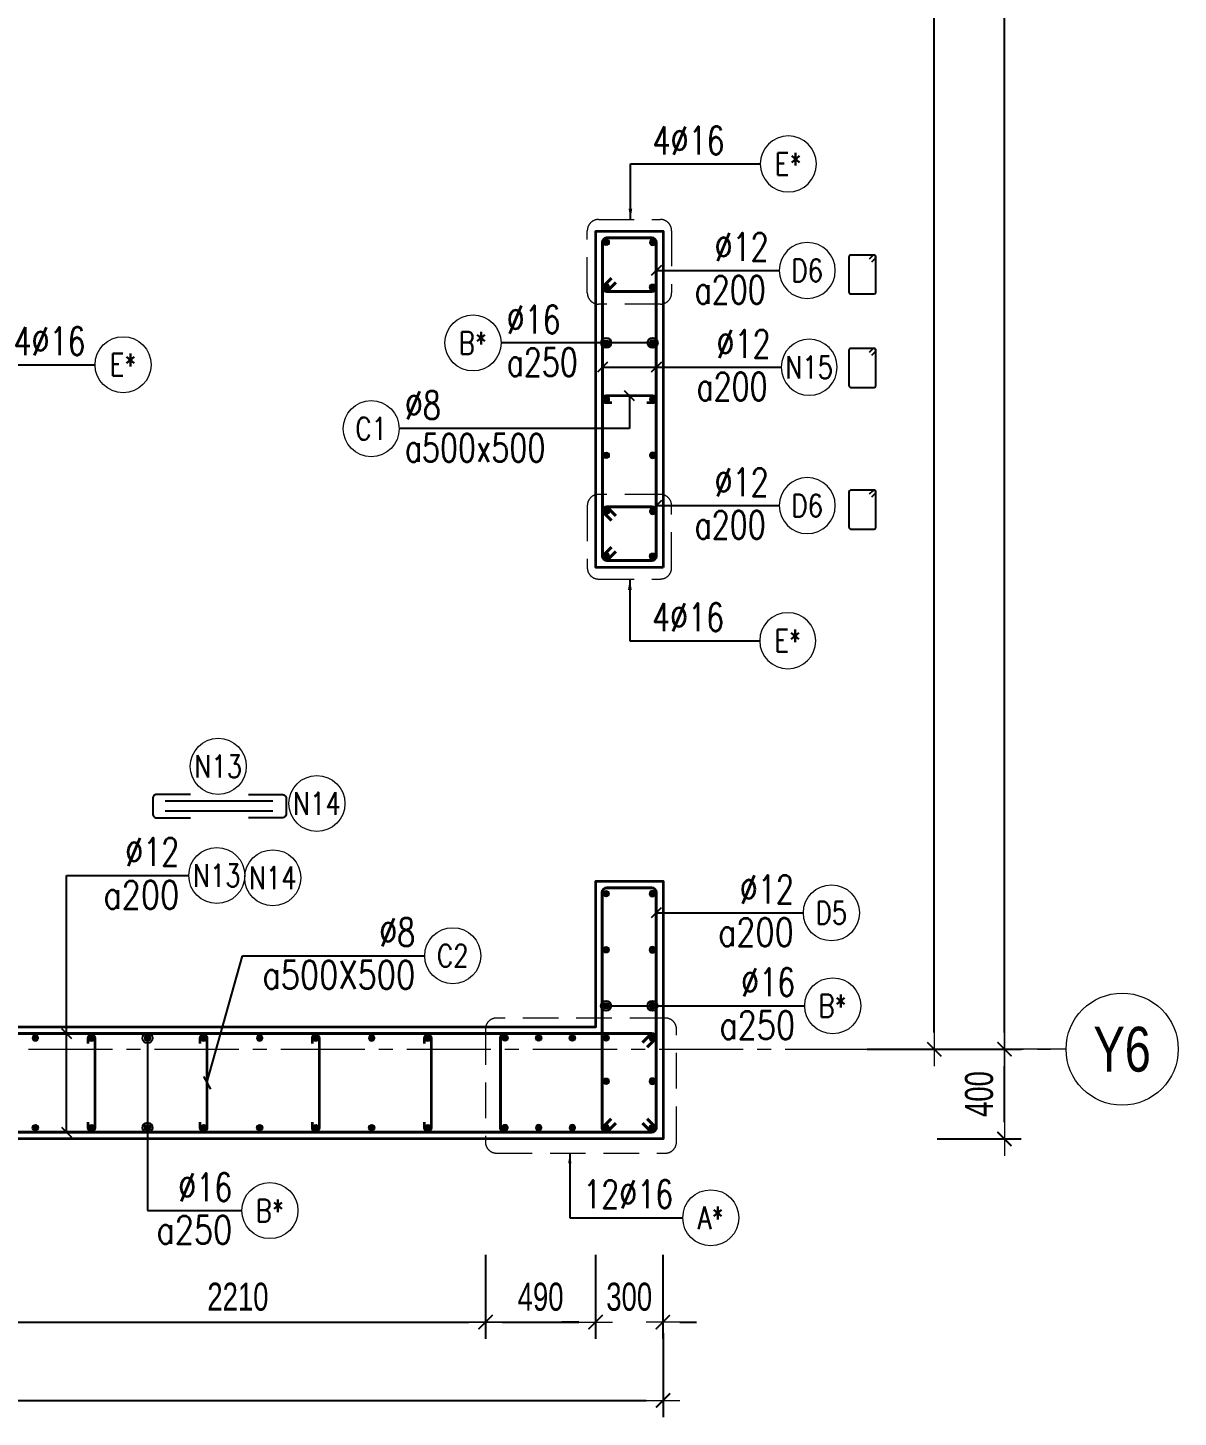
# Model space of a CAD drawing. Header units: millimetres. Extents: x 931337 to 1117500, y 19732 to 157199.
# Drawn here: x 1094130 to 1099260, y 135933 to 142132 of the extents above; entities that cross this region are included whole.
import ezdxf
from ezdxf.enums import TextEntityAlignment as Align

# ---------------------------------------------------------------- set-up
doc = ezdxf.new("R2010")
doc.units = ezdxf.units.MM
doc.header["$MEASUREMENT"] = 0
for name, pattern in [('HIDDEN', [9.525, 6.35, -3.175]), ('HIDDEN2', [4.7625, 3.175, -1.5875]), ('OF_Grid_1$0$CENTER2', [1.125, 0.75, -0.125, 0.125, -0.125])]:
    doc.linetypes.add(name, pattern=pattern)
doc.layers.get('0').update_dxf_attribs({"lineweight": 20})
doc.layers.get('Defpoints').update_dxf_attribs({"color": 151, "lineweight": 9})
doc.layers.add('Hidden', color=9, linetype='HIDDEN')
doc.layers.add('Ligature', color=1, linetype='Continuous')
for name, color, linetype, lineweight in [('KC-LEADER', 153, 'Continuous', 18), ('KC-THEP', 6, 'Continuous', 40), ('NDC_S_DIM', 1, 'Continuous', 15), ('NDC_S_HIDDEN', 8, 'HIDDEN2', 13), ('NDC_S_LEADER', 1, 'Continuous', 15), ('NDC_S_REBAR', 4, 'Continuous', 35), ('NDC_S_STIRRUP', 4, 'Continuous', 40), ('NDC_S_VN TEXT', 7, 'Continuous', 20), ('NDC_S_WALL', 6, 'Continuous', 35), ('OF_Grid_1$0$NDC_S_AXIS', 5, 'OF_Grid_1$0$CENTER2', 13), ('OF_Grid_1$0$NDC_S_SYMBOL', 1, 'Continuous', 15), ('OF_Grid_1$0$NDC_S_TEXT SYMBOL', 7, 'Continuous', 20)]:
    doc.layers.add(name, color=color, linetype=linetype, lineweight=lineweight)
doc.styles.add('NDC_ARIAL', font='arial.ttf', dxfattribs={"width": 0.85})
doc.styles.add('NDC_DIM', font='', dxfattribs={"width": 0.75})
doc.styles.add('NDC_EN TXT', font='romans.shx', dxfattribs={"width": 0.8})
doc.styles.add('OF_Grid_1$0$NDC_ANNO', font='', dxfattribs={"width": 0.8})
doc.styles.get('NDC_DIM').set_extended_font_data('Dotum')
doc.styles.get('OF_Grid_1$0$NDC_ANNO').set_extended_font_data('Dotum')
doc.dimstyles.new('NDC_1-50', dxfattribs={"dimscale": 50, "dimtxt": 2.5, "dimasz": 1, "dimexe": 1.5, "dimexo": 0, "dimgap": 0.8, "dimtad": 1, "dimdec": 0, "dimdsep": 46, "dimtxsty": 'NDC_ARIAL', "dimblk": 'DIMMARK', "dimcen": 49999.938995, "dimdle": 1.5, "dimclrd": 1, "dimclre": 1, "dimclrt": 3, "dimadec": 0, "dimazin": 0, "dimtfac": 1, "dimtdec": 0, "dimtix": 1, "dimtmove": 2, "dimatfit": 3, "dimfxl": 1, "dimarcsym": 0})
doc.dimstyles.new('NDC_dim_25', dxfattribs={"dimscale": 25, "dimtxt": 2.5, "dimasz": 1.5, "dimexe": 1.5, "dimexo": 2.5, "dimgap": 1, "dimtad": 1, "dimdec": 0, "dimzin": 0, "dimdsep": 46, "dimtxsty": 'NDC_DIM', "dimblk": 'DIMMARK', "dimcen": 0.09, "dimdle": 1.2, "dimclrd": 1, "dimclre": 1, "dimclrt": 3, "dimadec": 0, "dimazin": 0, "dimtfac": 1, "dimtdec": 0, "dimtix": 1, "dimtofl": 0, "dimtmove": 0, "dimatfit": 3, "dimfxl": 6, "dimfxlon": 1, "dimtolj": 1, "dimtzin": 0, "dimarcsym": 0})
doc.dimstyles.new('NDC_dim_30', dxfattribs={"dimscale": 30, "dimtxt": 2.5, "dimasz": 1.5, "dimexe": 1.5, "dimexo": 2.5, "dimgap": 1, "dimtad": 1, "dimdec": 0, "dimzin": 0, "dimdsep": 46, "dimtxsty": 'NDC_DIM', "dimblk": 'DIMMARK', "dimcen": 0.09, "dimdle": 1.2, "dimclrd": 1, "dimclre": 1, "dimclrt": 3, "dimadec": 0, "dimazin": 0, "dimtfac": 1, "dimtdec": 0, "dimtix": 1, "dimtofl": 0, "dimtmove": 0, "dimatfit": 3, "dimfxl": 6, "dimfxlon": 1, "dimtolj": 1, "dimtzin": 0, "dimarcsym": 0})
doc.dimstyles.new('NDC_dim_50', dxfattribs={"dimscale": 50, "dimtxt": 2.5, "dimasz": 1.5, "dimexe": 1.5, "dimexo": 2.5, "dimgap": 1, "dimtad": 1, "dimdec": 0, "dimzin": 0, "dimdsep": 46, "dimtxsty": 'NDC_DIM', "dimblk": 'DIMMARK', "dimcen": 0.09, "dimdle": 1.2, "dimclrd": 1, "dimclre": 1, "dimclrt": 3, "dimadec": 0, "dimazin": 0, "dimtfac": 1, "dimtdec": 0, "dimtix": 1, "dimtofl": 0, "dimtmove": 0, "dimatfit": 3, "dimfxl": 6, "dimfxlon": 1, "dimtolj": 1, "dimtzin": 0, "dimarcsym": 0})

# ---------------------------------------------------------------- blocks, each defined once
blk = doc.blocks.new('DIMMARK')
at = {"layer": 'NDC_S_DIM', "color": 1}
blk.add_line((-1.5, 0), (1, 0), dxfattribs=at)
at = {"layer": 'NDC_S_DIM', "color": 2, "const_width": 0.1}
blk.add_lwpolyline([(-0.424, -0.424), (0.424, 0.424)], dxfattribs=at)
blk = doc.blocks.new('*U9')
blk.add_circle((2.5, 0), 2.5)
at = {"layer": 'NDC_S_VN TEXT', "color": 3, "style": 'NDC_EN TXT', "width": 0.75}
blk.add_attdef('DK2', text='', height=2.5, dxfattribs=at).set_placement((-0.85, 0.85), align=Align.RIGHT)
at = {"layer": 'NDC_S_VN TEXT', "color": 7, "style": 'NDC_EN TXT', "width": 0.8}
blk.add_attdef('SH3', text='', height=2, dxfattribs=at).set_placement((2.5, 0), align=Align.MIDDLE)
blk = doc.blocks.new('THEP')
at = {"layer": 'KC-LEADER', "color": 6}
blk.add_circle((0, 0), 14, dxfattribs=at)
at = {"layer": 'KC-THEP'}
for p, q in [((-14, 0), (14, 0)), ((9.9, 9.9), (-9.9, -9.9)), ((-9.9, 9.9), (9.9, -9.9)), ((0, 14), (0, -14))]:
    blk.add_line(p, q, dxfattribs=at)
blk = doc.blocks.new('*U10')
blk.add_circle((2.5, 0), 2.5)
at = {"layer": 'NDC_S_VN TEXT', "color": 3, "style": 'NDC_EN TXT'}
for tag, width, p in [('DK2', 0.75, (-0.85, 0.85)), ('KC2', 0.8, (-0.85, -2.97))]:
    blk.add_attdef(tag, text='', height=2.5, dxfattribs=dict(at, width=width)).set_placement(p, align=Align.RIGHT)
at = {"layer": 'NDC_S_VN TEXT', "color": 7, "style": 'NDC_EN TXT', "width": 0.8}
blk.add_attdef('SH3', text='', height=2, dxfattribs=at).set_placement((2.5, 0), align=Align.MIDDLE)
blk = doc.blocks.new('*U989')
at = {"layer": 'KC-THEP', "xscale": -1, "rotation": 170.331435563619}
blk.add_blockref('THEP', (0, 200), dxfattribs=at)
at = {"layer": 'KC-THEP', "rotation": 9.668564436380946}
blk.add_blockref('THEP', (0, -200), dxfattribs=at)
blk = doc.blocks.new('*U988')
at = {"layer": 'NDC_S_HIDDEN', "color": 0, "linetype": 'ByBlock', "lineweight": -2, "transparency": 16777216}
for p in [(0, 0), (250, 0), (500, 0), (750, 0), (1000, 0), (1250, 0), (1500, 0), (1750, 0)]:
    blk.add_blockref('*U989', p, dxfattribs=at)
blk = doc.blocks.new('*U993')
at = {"layer": 'NDC_S_REBAR'}
blk.add_lwpolyline([(-15, 175), (-15, 200, -1), (15, 200), (15, -200, -1), (-15, -200), (-15, -175)], format="xyb", dxfattribs=at)
blk = doc.blocks.new('*U992')
at = {"layer": 'NDC_S_HIDDEN', "color": 0, "linetype": 'ByBlock', "lineweight": -2, "transparency": 16777216}
for p in [(0, 0), (500, 0), (1000, 0), (1500, 0)]:
    blk.add_blockref('*U993', p, dxfattribs=at)
blk = doc.blocks.new('A$C7BC65A55')
at = {"layer": 'Ligature'}
for p, q in [((-15.2, 372, 0), (-15.2, 38.5, 0)), ((15.2, 372, 0), (15.2, 38.5, 0))]:
    blk.add_line(p, q, dxfattribs=at)
for points in [[(-36.2, 296.5), (-36.2, 400.9, -0.414214), (-24, 413.1), (24, 413.1, -0.414214), (36.2, 400.9), (36.2, 296.5)], [(-36.2, 116.5), (-36.2, 12.2, 0.414214), (-24, 0), (24, 0, 0.414214), (36.2, 12.2), (36.2, 116.5)]]:
    blk.add_lwpolyline(points, format="xyb", dxfattribs=at)
blk = doc.blocks.new('*D1033')
at = {"layer": 'Defpoints', "color": 0, "ltscale": 200, "transparency": 16777216}
for p in [(1093961.9, 137674.5), (1096171.5, 137248), (1096171.5, 136357.1)]:
    blk.add_point(p, dxfattribs=at)
at = {"layer": 'NDC_S_DIM', "color": 1, "lineweight": -2, "ltscale": 200, "transparency": 16777216}
for p, q in [((1093961.9, 136657.1), (1093961.9, 136282.1)), ((1096171.5, 136657.1), (1096171.5, 136282.1)), ((1094036.9, 136357.1), (1096096.5, 136357.1))]:
    blk.add_line(p, q, dxfattribs=at)
at = {"layer": 'NDC_S_DIM', "color": 1, "lineweight": -2, "ltscale": 200, "transparency": 16777216, "xscale": 75, "yscale": 75, "zscale": 75, "rotation": 180}
blk.add_blockref('DIMMARK', (1093961.9, 136357.1), dxfattribs=at)
at = {"layer": 'NDC_S_DIM', "color": 1, "lineweight": -2, "ltscale": 200, "transparency": 16777216, "xscale": 75, "yscale": 75, "zscale": 75}
blk.add_blockref('DIMMARK', (1096171.5, 136357.1), dxfattribs=at)
at = {"layer": 'NDC_S_DIM', "color": 3, "ltscale": 200, "transparency": 16777216, "insert": (1095066.7, 136469.7), "char_height": 125, "attachment_point": 5, "style": 'NDC_DIM'}
blk.add_mtext('\\A1;2210', dxfattribs=at)
blk = doc.blocks.new('*D1034')
at = {"layer": 'Defpoints', "color": 0, "ltscale": 200, "transparency": 16777216}
for p in [(1096661.9, 137674.5), (1096171.5, 137248), (1096661.9, 136357.1)]:
    blk.add_point(p, dxfattribs=at)
at = {"layer": 'NDC_S_DIM', "color": 1, "lineweight": -2, "ltscale": 200, "transparency": 16777216}
for p, q in [((1096171.5, 136657.1), (1096171.5, 136282.1)), ((1096661.9, 136657.1), (1096661.9, 136282.1)), ((1096246.5, 136357.1), (1096586.9, 136357.1))]:
    blk.add_line(p, q, dxfattribs=at)
at = {"layer": 'NDC_S_DIM', "color": 1, "lineweight": -2, "ltscale": 200, "transparency": 16777216, "xscale": 75, "yscale": 75, "zscale": 75, "rotation": 180}
blk.add_blockref('DIMMARK', (1096171.5, 136357.1), dxfattribs=at)
at = {"layer": 'NDC_S_DIM', "color": 1, "lineweight": -2, "ltscale": 200, "transparency": 16777216, "xscale": 75, "yscale": 75, "zscale": 75}
blk.add_blockref('DIMMARK', (1096661.9, 136357.1), dxfattribs=at)
at = {"layer": 'NDC_S_DIM', "color": 3, "ltscale": 200, "transparency": 16777216, "insert": (1096416.7, 136469.7), "char_height": 125, "attachment_point": 5, "style": 'NDC_DIM'}
blk.add_mtext('\\A1;490', dxfattribs=at)
blk = doc.blocks.new('*D1035')
at = {"layer": 'Defpoints', "color": 0, "ltscale": 200, "transparency": 16777216}
for p in [(1096661.9, 137674.5), (1096961.9, 137174.5), (1096961.9, 136357.1)]:
    blk.add_point(p, dxfattribs=at)
at = {"layer": 'NDC_S_DIM', "color": 1, "lineweight": -2, "ltscale": 200, "transparency": 16777216}
for p, q in [((1096661.9, 136657.1), (1096661.9, 136282.1)), ((1096961.9, 136657.1), (1096961.9, 136282.1)), ((1096586.9, 136357.1), (1096511.9, 136357.1)), ((1097036.9, 136357.1), (1097111.9, 136357.1))]:
    blk.add_line(p, q, dxfattribs=at)
at = {"layer": 'NDC_S_DIM', "color": 1, "lineweight": -2, "ltscale": 200, "transparency": 16777216, "xscale": 75, "yscale": 75, "zscale": 75}
blk.add_blockref('DIMMARK', (1096661.9, 136357.1), dxfattribs=at)
at = {"layer": 'NDC_S_DIM', "color": 1, "lineweight": -2, "ltscale": 200, "transparency": 16777216, "xscale": 75, "yscale": 75, "zscale": 75, "rotation": 180}
blk.add_blockref('DIMMARK', (1096961.9, 136357.1), dxfattribs=at)
at = {"layer": 'NDC_S_DIM', "color": 3, "ltscale": 200, "transparency": 16777216, "insert": (1096811.9, 136469.7), "char_height": 125, "attachment_point": 5, "style": 'NDC_DIM'}
blk.add_mtext('\\A1;300', dxfattribs=at)
blk = doc.blocks.new('*D1007')
at = {"layer": 'Defpoints', "color": 0, "ltscale": 200, "transparency": 16777216}
for p in [(1096962.9, 137490.3), (1090162.7, 137174.5), (1096962.9, 136007.9)]:
    blk.add_point(p, dxfattribs=at)
at = {"layer": 'NDC_S_DIM', "color": 1, "lineweight": -2, "ltscale": 200, "transparency": 16777216}
for p, q in [((1090162.7, 136307.9), (1090162.7, 135932.9)), ((1096962.9, 136307.9), (1096962.9, 135932.9)), ((1090237.7, 136007.9), (1096887.9, 136007.9))]:
    blk.add_line(p, q, dxfattribs=at)
at = {"layer": 'NDC_S_DIM', "color": 1, "lineweight": -2, "ltscale": 200, "transparency": 16777216, "xscale": 75, "yscale": 75, "zscale": 75, "rotation": 180}
blk.add_blockref('DIMMARK', (1090162.7, 136007.9), dxfattribs=at)
at = {"layer": 'NDC_S_DIM', "color": 1, "lineweight": -2, "ltscale": 200, "transparency": 16777216, "xscale": 75, "yscale": 75, "zscale": 75}
blk.add_blockref('DIMMARK', (1096962.9, 136007.9), dxfattribs=at)
at = {"layer": 'NDC_S_DIM', "color": 3, "ltscale": 200, "transparency": 16777216, "insert": (1093562.8, 136120.5), "char_height": 125, "attachment_point": 5, "style": 'NDC_DIM'}
blk.add_mtext('\\A1;6800', dxfattribs=at)
blk = doc.blocks.new('*D1020')
at = {"layer": 'Defpoints', "color": 0, "transparency": 16777216}
for p in [(1096332.5, 149174.5), (1098172.6, 149174.5), (1096223.2, 137574.5)]:
    blk.add_point(p, dxfattribs=at)
at = {"layer": 'NDC_S_DIM', "color": 1, "lineweight": -2, "transparency": 16777216}
for p, q in [((1097872.6, 149174.5), (1098247.6, 149174.5)), ((1098172.6, 137649.5), (1098172.6, 149099.5)), ((1097872.6, 137574.5), (1098247.6, 137574.5))]:
    blk.add_line(p, q, dxfattribs=at)
at = {"layer": 'NDC_S_DIM', "color": 1, "lineweight": -2, "transparency": 16777216, "xscale": 75, "yscale": 75, "zscale": 75}
for p, rotation in [((1098172.6, 149174.5), 90), ((1098172.6, 137574.5), 270)]:
    blk.add_blockref('DIMMARK', p, dxfattribs=dict(at, rotation=rotation))
at = {"layer": 'NDC_S_DIM', "color": 3, "transparency": 16777216, "insert": (1098060, 143374.5), "char_height": 125, "attachment_point": 5, "rotation": 90, "style": 'NDC_DIM'}
blk.add_mtext('\\A1;11600', dxfattribs=at)
blk = doc.blocks.new('*D1021')
at = {"layer": 'Defpoints', "color": 0, "ltscale": 200, "transparency": 16777216}
for p in [(1096847.9, 137574.8), (1098485.2, 137574.8), (1096879.6, 137174.5)]:
    blk.add_point(p, dxfattribs=at)
at = {"layer": 'NDC_S_DIM', "color": 1, "lineweight": -2, "ltscale": 200, "transparency": 16777216}
for p, q in [((1098185.2, 137574.8), (1098560.2, 137574.8)), ((1098485.2, 137249.5), (1098485.2, 137499.8)), ((1098185.2, 137174.5), (1098560.2, 137174.5))]:
    blk.add_line(p, q, dxfattribs=at)
at = {"layer": 'NDC_S_DIM', "color": 1, "lineweight": -2, "ltscale": 200, "transparency": 16777216, "xscale": 75, "yscale": 75, "zscale": 75}
for p, rotation in [((1098485.2, 137574.8), 90), ((1098485.2, 137174.5), 270)]:
    blk.add_blockref('DIMMARK', p, dxfattribs=dict(at, rotation=rotation))
at = {"layer": 'NDC_S_DIM', "color": 3, "ltscale": 200, "transparency": 16777216, "insert": (1098372.6, 137374.7), "char_height": 125, "attachment_point": 5, "rotation": 90, "style": 'NDC_DIM'}
blk.add_mtext('\\A1;400', dxfattribs=at)
blk = doc.blocks.new('*D1022')
at = {"layer": 'Defpoints', "color": 0, "ltscale": 200, "transparency": 16777216}
for p in [(1096848, 149174.5), (1098485.2, 149174.5), (1096847.9, 137574.8)]:
    blk.add_point(p, dxfattribs=at)
at = {"layer": 'NDC_S_DIM', "color": 1, "lineweight": -2, "ltscale": 200, "transparency": 16777216}
for p, q in [((1098185.2, 149174.5), (1098560.2, 149174.5)), ((1098485.2, 137649.8), (1098485.2, 149099.5)), ((1098185.2, 137574.8), (1098560.2, 137574.8))]:
    blk.add_line(p, q, dxfattribs=at)
at = {"layer": 'NDC_S_DIM', "color": 1, "lineweight": -2, "ltscale": 200, "transparency": 16777216, "xscale": 75, "yscale": 75, "zscale": 75}
for p, rotation in [((1098485.2, 149174.5), 90), ((1098485.2, 137574.8), 270)]:
    blk.add_blockref('DIMMARK', p, dxfattribs=dict(at, rotation=rotation))
at = {"layer": 'NDC_S_DIM', "color": 3, "ltscale": 200, "transparency": 16777216, "insert": (1098372.6, 143374.7), "char_height": 125, "attachment_point": 5, "rotation": 90, "style": 'NDC_DIM'}
blk.add_mtext('\\A1;11600', dxfattribs=at)
blk = doc.blocks.new('*U88')
at = {"layer": 'OF_Grid_1$0$NDC_S_SYMBOL'}
blk.add_line((-5, 0), (-9, 0), dxfattribs=at)
blk.add_circle((0, 0), 5, dxfattribs=at)
at = {"layer": 'OF_Grid_1$0$NDC_S_TEXT SYMBOL', "color": 7, "style": 'OF_Grid_1$0$NDC_ANNO', "width": 0.8}
blk.add_attdef('GRID', text='', height=4, rotation=90, dxfattribs=at).set_placement((0, 0), align=Align.MIDDLE)
blk = doc.blocks.new('*U11')
blk.add_circle((-2.5, 0), 2.5)
at = {"layer": 'NDC_S_VN TEXT', "color": 3, "style": 'NDC_EN TXT', "width": 0.75}
for tag, p in [('DK1', (0.5, 0.85)), ('KC1', (0.5, -2.97))]:
    blk.add_attdef(tag, p, '', height=2.5, dxfattribs=at)
at = {"layer": 'NDC_S_VN TEXT', "color": 7, "style": 'NDC_EN TXT', "width": 0.8}
blk.add_attdef('SH2', text='', height=2, dxfattribs=at).set_placement((-2.5, 0), align=Align.MIDDLE)
blk = doc.blocks.new('*U13')
blk.add_circle((-2.5, 0), 2.5)
at = {"layer": 'NDC_S_VN TEXT', "color": 3, "style": 'NDC_EN TXT', "width": 0.75}
blk.add_attdef('DK1', (0.5, 0.85), '', height=2.5, dxfattribs=at)
at = {"layer": 'NDC_S_VN TEXT', "color": 7, "style": 'NDC_EN TXT', "width": 0.8}
blk.add_attdef('SH2', text='', height=2, dxfattribs=at).set_placement((-2.5, 0), align=Align.MIDDLE)

msp = doc.modelspace()

# ---------------------------------------------------------------- linework, layer by layer
for centre in [(1094979.039, 138836.753), (1095419.14, 138670.996), (1095222.31, 138339.482)]:
    msp.add_circle(centre, 125)
at = {"layer": 'Ligature'}
for points in [[(1097893.841, 141088.056), (1097909.807, 141104.022, 0.66817864), (1097904.034, 141117.96), (1097799.405, 141117.96, 0.41421356), (1097791.24, 141109.795), (1097791.24, 140952.688, 0.41421356), (1097799.405, 140944.523), (1097904.034, 140944.523, 0.41421356), (1097912.198, 140952.688), (1097912.198, 141109.795, 0.66817864), (1097898.26, 141115.569), (1097882.294, 141099.603)], [(1097893.813, 140671.198), (1097909.779, 140687.163, 0.66817864), (1097904.005, 140701.102), (1097799.376, 140701.102, 0.41421356), (1097791.212, 140692.937), (1097791.212, 140535.829, 0.41421356), (1097799.377, 140527.664), (1097904.005, 140527.664, 0.41421356), (1097912.17, 140535.829), (1097912.17, 140692.937, 0.66817864), (1097898.232, 140698.71), (1097882.266, 140682.744)], [(1097893.813, 140039.026), (1097909.779, 140054.992, 0.66817864), (1097904.005, 140068.93), (1097799.376, 140068.93, 0.41421356), (1097791.212, 140060.765), (1097791.212, 139903.658, 0.41421356), (1097799.377, 139895.493), (1097904.005, 139895.493, 0.41421356), (1097912.17, 139903.658), (1097912.17, 140060.765, 0.66817864), (1097898.232, 140066.539), (1097882.266, 140050.573)]]:
    msp.add_lwpolyline(points, format="xyb", dxfattribs=at)
at = {"layer": 'NDC_S_HIDDEN', "ltscale": 50}
for points in [[(1096675.015, 141276.602), (1096950.858, 141276.602, -0.41421356), (1097000.858, 141226.602), (1097000.858, 140949.052, -0.41421356), (1096950.858, 140899.052), (1096675.015, 140899.052, -0.41421356), (1096625.015, 140949.052), (1096625.015, 141226.602, -0.41421356)], [(1096675.015, 139672.483), (1096950.858, 139672.483, 0.41421356), (1097000.858, 139722.483), (1097000.858, 140000.032, 0.41421356), (1096950.858, 140050.032), (1096675.015, 140050.032, 0.41421356), (1096625.015, 140000.032), (1096625.015, 139722.483, 0.41421356)], [(1096220.548, 137111.142), (1096972.758, 137111.142, 0.41421356), (1097022.758, 137161.142), (1097022.758, 137663.849, 0.41421356), (1096972.758, 137713.849), (1096220.548, 137713.849, 0.41421356), (1096170.548, 137663.849), (1096170.548, 137161.142, 0.41421356)]]:
    msp.add_lwpolyline(points, format="xyb", close=True, dxfattribs=at)
at = {"layer": 'NDC_S_REBAR'}
msp.add_lwpolyline([(1096891.164, 140459.542), (1096916.164, 140459.542, 1), (1096916.164, 140489.542), (1096709.14, 140489.542, 1), (1096709.14, 140459.542), (1096734.14, 140459.542)], format="xyb", dxfattribs=at)
at = {"layer": 'NDC_S_STIRRUP'}
for points in [[(1096732.652, 139814.542), (1096692.652, 139774.542, 0.41421356), (1096712.652, 139754.542), (1096912.652, 139754.542, 0.41421356), (1096932.652, 139774.542), (1096932.652, 141174.542, 0.41421356), (1096912.652, 141194.542), (1096712.652, 141194.542, 0.41421356), (1096692.652, 141174.542), (1096692.652, 139774.542, 0.41421356), (1096712.652, 139754.542), (1096752.652, 139794.542)], [(1096732.652, 141015.079), (1096692.652, 140975.079, 0.41421356), (1096712.652, 140955.079), (1096912.652, 140955.079, 0.41421356), (1096932.652, 140975.079), (1096932.652, 141174.542, 0.41421356), (1096912.652, 141194.542), (1096712.652, 141194.542, 0.41421356), (1096692.652, 141174.542), (1096692.652, 140975.079, 0.41421356), (1096712.652, 140955.079), (1096752.652, 140995.079)], [(1096732.652, 139934.005), (1096692.652, 139974.005, -0.41421356), (1096712.652, 139994.005), (1096912.652, 139994.005, -0.41421356), (1096932.652, 139974.005), (1096932.652, 139774.542, -0.41421356), (1096912.652, 139754.542), (1096712.652, 139754.542, -0.41421356), (1096692.652, 139774.542), (1096692.652, 139974.005, -0.41421356), (1096712.652, 139994.005), (1096752.652, 139954.005)], [(1096731.852, 137264.542), (1096691.852, 137224.542, 0.41421356), (1096711.852, 137204.542), (1096911.852, 137204.542, 0.41421356), (1096931.852, 137224.542), (1096931.852, 138274.542, 0.41421356), (1096911.852, 138294.542), (1096711.852, 138294.542, 0.41421356), (1096691.852, 138274.542), (1096691.852, 137224.542, 0.41421356), (1096711.852, 137204.542), (1096751.852, 137244.542)], [(1096871.852, 137604.542), (1096911.852, 137644.542, -0.41421356), (1096931.852, 137624.542), (1096931.852, 137224.542, -0.41421356), (1096911.852, 137204.542), (1093211.852, 137204.542, -0.41421356), (1093191.852, 137224.542), (1093191.852, 137624.542, -0.41421356), (1093211.852, 137644.542), (1096911.852, 137644.542, -0.41421356), (1096931.852, 137624.542), (1096891.852, 137584.542)], [(1096871.852, 137244.542), (1096911.852, 137204.542, 0.41421356), (1096931.852, 137224.542), (1096931.852, 137624.542, 0.41421356), (1096911.852, 137644.542), (1096258.34, 137644.542, 0.41421356), (1096238.34, 137624.542), (1096238.34, 137224.542, 0.41421356), (1096258.34, 137204.542), (1096911.852, 137204.542, 0.41421356), (1096931.852, 137224.542), (1096891.852, 137264.542)]]:
    msp.add_lwpolyline(points, format="xyb", dxfattribs=at)
at = {"layer": 'NDC_S_WALL'}
for points in [[(1096962.652, 139724.542), (1096662.652, 139724.542), (1096662.652, 141224.542), (1096962.652, 141224.542), (1096962.652, 139724.542)], [(1093962.652, 137674.542), (1096662.652, 137674.542), (1096662.652, 138324.542), (1096962.652, 138324.542), (1096962.652, 137174.542), (1093162.652, 137174.542)]]:
    msp.add_lwpolyline(points, dxfattribs=at)
at = {"layer": 'OF_Grid_1$0$NDC_S_AXIS', "ltscale": 500}
msp.add_line((1080070.169, 137574.542), (1098690.757, 137574.542), dxfattribs=at)

# ---------------------------------------------------------------- block references
at = {"layer": 'Hidden', "xscale": 1.44, "yscale": 1.44, "zscale": 1.44, "rotation": 270}
msp.add_blockref('A$C7BC65A55', (1094686.928, 138659.227, 0.03), dxfattribs=at)
at = {"layer": 'KC-THEP'}
for p, rotation in [((1096709.14, 141174.542), 189.6685644363809), ((1096916.164, 140974.542), 9.668564436380926), ((1096709.14, 140724.542), 189.6685644363809), ((1096709.14, 140474.542), 189.6685644363809), ((1096709.14, 140224.542), 189.6685644363809), ((1096709.14, 139974.542), 189.6685644363809), ((1096916.164, 139774.542), 9.668564436380946), ((1096708.34, 138268.267), 189.6685644363809), ((1096708.34, 138018.267), 189.6685644363809), ((1096708.34, 137768.267), 189.6685644363809), ((1096258.34, 137624.542), 189.6685644363809), ((1096408.34, 137624.542), 189.6685644363809), ((1096558.34, 137624.542), 189.6685644363809), ((1096708.34, 137624.542), 189.6685644363809), ((1096708.34, 137432.006), 189.6685644363809), ((1096915.364, 137224.542), 9.668564436380946)]:
    msp.add_blockref('THEP', p, dxfattribs=dict(at, rotation=rotation))
at = {"layer": 'KC-THEP', "xscale": -1}
for p, rotation in [((1096916.164, 141174.542), 170.331435563619), ((1096709.14, 140974.542), 350.3314355636191), ((1096916.164, 140724.542), 170.331435563619), ((1096916.164, 140474.542), 170.331435563619), ((1096916.164, 140224.542), 170.331435563619), ((1096916.164, 139974.542), 170.331435563619), ((1096709.14, 139774.542), 350.3314355636191), ((1096915.364, 138268.267), 170.331435563619), ((1096915.364, 138018.267), 170.331435563619), ((1096915.364, 137768.267), 170.331435563619), ((1096915.364, 137624.542), 170.331435563619), ((1096915.364, 137432.006), 170.331435563619), ((1096258.34, 137224.542), 350.3314355636191), ((1096408.34, 137224.542), 350.3314355636191), ((1096558.34, 137224.542), 350.3314355636191), ((1096708.34, 137224.542), 350.3314355636191)]:
    msp.add_blockref('THEP', p, dxfattribs=dict(at, rotation=rotation))
at = {"layer": 'NDC_S_HIDDEN'}
for name, p in [('*U988', (1094163.724, 137424.542)), ('*U992', (1094413.724, 137424.542))]:
    msp.add_blockref(name, p, dxfattribs=at)
at = {"layer": 'NDC_S_VN TEXT'}
ref = msp.add_blockref('*U13', (1097396.504, 141524.336), dxfattribs=dict(at, xscale=-50, yscale=50, zscale=50))
ref.add_attrib('SH2', 'E*', dxfattribs={"color": 7, "height": 100, "style": 'NDC_EN TXT', "width": 0.8}).set_placement((1097521.504, 141524.336), align=Align.MIDDLE)
ref.add_attrib('DK1', '4%%C16', (1096916.147, 141566.611), dxfattribs={"color": 3, "height": 125, "style": 'NDC_EN TXT', "width": 0.75})
ref = msp.add_blockref('*U11', (1097480.917, 141049.057), dxfattribs=dict(at, xscale=-50, yscale=50, zscale=50))
ref.add_attrib('SH2', 'D6', dxfattribs={"color": 7, "height": 100, "style": 'NDC_EN TXT', "width": 0.8}).set_placement((1097605.917, 141049.057), align=Align.MIDDLE)
ref.add_attrib('DK1', '%%C12', (1097192.524, 141091.332), dxfattribs={"color": 3, "height": 125, "style": 'NDC_EN TXT', "width": 0.75})
ref.add_attrib('KC1', 'a200', (1097103.238, 140900.43), dxfattribs={"color": 3, "height": 125, "style": 'NDC_EN TXT', "width": 0.75})
at = {"layer": 'NDC_S_VN TEXT', "xscale": 50, "yscale": 50, "zscale": 50}
for name, p, values in [('*U11', (1096240.193, 140725.782), {'SH2': 'B*', 'DK1': '%%C16', 'KC1': 'a250'}), ('*U9', (1094429.798, 140628.411), {'SH3': 'E*', 'DK2': '4%%C16'}), ('*U11', (1095786.208, 140343.268), {'SH2': 'C1', 'DK1': '%%c8', 'KC1': 'a500x500'}), ('*U10', (1094847.588, 138349.82), {'SH3': 'N13', 'DK2': '%%C12', 'KC2': 'a200'}), ('*U10', (1097588.605, 138183.072), {'SH3': 'D5', 'DK2': '%%C12', 'KC2': 'a200'}), ('*U10', (1095899.992, 137991.884), {'SH3': 'C2', 'DK2': '%%c8', 'KC2': 'a500X500'}), ('*U10', (1097594.551, 137768.448), {'SH3': 'B*', 'DK2': '%%C16', 'KC2': 'a250'}), ('*U10', (1095084.336, 136854.83), {'SH3': 'B*', 'DK2': '%%C16', 'KC2': 'a250'}), ('*U9', (1097050.755, 136822.62), {'SH3': 'A*', 'DK2': '12%%C16'})]:
    msp.add_blockref(name, p, dxfattribs=at).add_auto_attribs(values)
at = {"layer": 'NDC_S_VN TEXT'}
ref = msp.add_blockref('*U11', (1097489.486, 140617.294), dxfattribs=dict(at, xscale=-50, yscale=50, zscale=50))
ref.add_attrib('SH2', 'N15', dxfattribs={"color": 7, "height": 100, "style": 'NDC_EN TXT', "width": 0.8}).set_placement((1097614.486, 140617.294), align=Align.MIDDLE)
ref.add_attrib('DK1', '%%C12', (1097201.093, 140659.569), dxfattribs={"color": 3, "height": 125, "style": 'NDC_EN TXT', "width": 0.75})
ref.add_attrib('KC1', 'a200', (1097111.807, 140468.667), dxfattribs={"color": 3, "height": 125, "style": 'NDC_EN TXT', "width": 0.75})
ref = msp.add_blockref('*U11', (1097480.889, 140000.027), dxfattribs=dict(at, xscale=-50, yscale=50, zscale=50))
ref.add_attrib('SH2', 'D6', dxfattribs={"color": 7, "height": 100, "style": 'NDC_EN TXT', "width": 0.8}).set_placement((1097605.889, 140000.027), align=Align.MIDDLE)
ref.add_attrib('DK1', '%%C12', (1097192.496, 140042.302), dxfattribs={"color": 3, "height": 125, "style": 'NDC_EN TXT', "width": 0.75})
ref.add_attrib('KC1', 'a200', (1097103.21, 139851.4), dxfattribs={"color": 3, "height": 125, "style": 'NDC_EN TXT', "width": 0.75})
ref = msp.add_blockref('*U13', (1097394.073, 139397.223), dxfattribs=dict(at, xscale=-50, yscale=50, zscale=50))
ref.add_attrib('SH2', 'E*', dxfattribs={"color": 7, "height": 100, "style": 'NDC_EN TXT', "width": 0.8}).set_placement((1097519.073, 139397.223), align=Align.MIDDLE)
ref.add_attrib('DK1', '4%%C16', (1096913.715, 139439.498), dxfattribs={"color": 3, "height": 125, "style": 'NDC_EN TXT', "width": 0.75})
at = {"layer": 'OF_Grid_1$0$NDC_S_AXIS'}
ref = msp.add_blockref('*U88', (1099010.197, 137574.796), dxfattribs=dict(at, xscale=50, yscale=50, zscale=50))
ref.add_attrib('GRID', 'Y6', dxfattribs={"layer": 'OF_Grid_1$0$NDC_S_TEXT SYMBOL', "color": 7, "height": 200, "style": 'OF_Grid_1$0$NDC_ANNO', "width": 0.8}).set_placement((1099010.197, 137574.796), align=Align.MIDDLE)

# ---------------------------------------------------------------- texts
at = {"layer": 'NDC_S_VN TEXT', "color": 7, "style": 'NDC_EN TXT', "width": 0.8}
for tag, p in [('N13', (1094979.039, 138836.753)), ('N14', (1095419.14, 138670.996)), ('N14', (1095222.31, 138339.482))]:
    msp.add_attdef(tag, text='3', height=100, dxfattribs=at).set_placement(p, align=Align.MIDDLE)

# ---------------------------------------------------------------- dimensions: what is measured, and where the dimension line sits
at = {"layer": 'NDC_S_DIM'}
dim = msp.add_linear_dim(base=(1098172.601, 149174.542), p1=(1096223.215, 137574.542), p2=(1096332.548, 149174.542), angle=90, dimstyle='NDC_dim_50', override={"dimtmove": 1}, dxfattribs=at)
dim.commit()
dim.dimension.update_dxf_attribs({"geometry": '*D1020', "text_midpoint": (1098060.017, 143374.542)})
at = {"layer": 'NDC_S_DIM', "ltscale": 200}
dim = msp.add_linear_dim(base=(1098485.197, 149174.542), p1=(1096847.867, 137574.796), p2=(1096847.964, 149174.542), angle=90, dimstyle='NDC_dim_50', override={"dimtmove": 1}, dxfattribs=at)
dim.commit()
dim.dimension.update_dxf_attribs({"geometry": '*D1022', "text_midpoint": (1098372.613, 143374.669)})
for base, p1, p2, picture, middle in [((1096171.548, 136357.081), (1093961.852, 137674.542), (1096171.548, 137248.041), '*D1033', (1095066.7, 136469.665)), ((1096661.852, 136357.081), (1096171.548, 137248.041), (1096661.852, 137674.542), '*D1034', (1096416.7, 136469.665)), ((1096961.852, 136357.081), (1096661.852, 137674.542), (1096961.852, 137174.542), '*D1035', (1096811.852, 136469.665)), ((1096962.852, 136007.931), (1090162.652, 137174.542), (1096962.852, 137490.28), '*D1007', (1093562.752, 136120.515))]:
    dim = msp.add_linear_dim(base=base, p1=p1, p2=p2, dimstyle='NDC_dim_50', override={"dimtmove": 1}, dxfattribs=at)
    dim.commit()
    dim.dimension.update_dxf_attribs({"geometry": picture, "text_midpoint": middle})
dim = msp.add_linear_dim(base=(1098485.197, 137574.796), p1=(1096879.56, 137174.542), p2=(1096847.867, 137574.796), angle=90, dimstyle='NDC_dim_50', dxfattribs=at)
dim.commit()
dim.dimension.update_dxf_attribs({"geometry": '*D1021', "text_midpoint": (1098372.613, 137374.669)})

# ---------------------------------------------------------------- leaders
at = {"layer": 'NDC_S_LEADER'}
for points, dimstyle, override in [([(1096817.194, 141275.476), (1096817.194, 141524.336), (1097398.774, 141524.336)], 'NDC_1-50', {"dimgap": 0.8, "dimtad": 0}), ([(1096932.652, 141049.057), (1097482.992, 141049.057)], 'NDC_dim_30', {"dimtad": 0, "dimldrblk": 'Oblique'}), ([(1096916.458, 140726.269), (1096240.193, 140725.782)], 'NDC_dim_30', {"dimtad": 0, "dimldrblk": 'Origin'}), ([(1096708.893, 140725.992), (1096240.193, 140725.782)], 'NDC_dim_30', {"dimtad": 0, "dimldrblk": 'Origin'}), ([(1093995.22, 140628.411), (1094429.798, 140628.411)], 'NDC_dim_25', {"dimgap": 1, "dimtad": 0}), ([(1096692.652, 140617.113), (1097489.486, 140617.113)], 'NDC_dim_30', {"dimtad": 0, "dimldrblk": 'Oblique'}), ([(1096932.652, 140617.113), (1097489.486, 140617.113)], 'NDC_dim_30', {"dimtad": 0, "dimldrblk": 'Oblique'}), ([(1096812.652, 140489.542), (1096812.652, 140343.553), (1095786.208, 140343.299)], 'NDC_dim_30', {"dimtad": 0, "dimldrblk": 'Oblique'}), ([(1096932.624, 140000.027), (1097482.963, 140000.027)], 'NDC_dim_30', {"dimtad": 0, "dimldrblk": 'Oblique'}), ([(1096814.763, 139673.274), (1096814.763, 139397.223), (1097396.342, 139397.223)], 'NDC_1-50', {"dimgap": 0.8, "dimtad": 0}), ([(1094302.849, 137644.542), (1094302.849, 138349.639), (1094847.588, 138349.639)], 'NDC_dim_30', {"dimtad": 0, "dimldrblk": 'Oblique'}), ([(1094302.849, 137204.542), (1094302.849, 138349.639), (1094847.588, 138349.639)], 'NDC_dim_30', {"dimtad": 0, "dimldrblk": 'Oblique'}), ([(1096931.852, 138183.072), (1097588.605, 138183.072)], 'NDC_dim_30', {"dimtad": 0, "dimldrblk": 'Oblique'}), ([(1094928.724, 137424.542), (1095087.096, 137991.884), (1095899.992, 137991.884)], 'NDC_dim_30', {"dimtad": 0, "dimldrblk": 'Oblique'}), ([(1096708.34, 137768.267), (1097594.551, 137768.267)], 'NDC_dim_30', {"dimtad": 0, "dimldrblk": 'Origin'}), ([(1096915.364, 137768.267), (1097594.551, 137768.267)], 'NDC_dim_30', {"dimtad": 0, "dimldrblk": 'Origin'}), ([(1094663.724, 137624.542), (1094663.724, 136854.649), (1095084.336, 136854.649)], 'NDC_dim_30', {"dimgap": 1, "dimtad": 0, "dimldrblk": 'Origin'}), ([(1094663.724, 137224.542), (1094663.724, 136854.649), (1095084.336, 136854.649)], 'NDC_dim_30', {"dimgap": 1, "dimtad": 0, "dimldrblk": 'Origin'}), ([(1096547.027, 137111.142), (1096547.027, 136822.62), (1097050.755, 136822.62)], 'NDC_dim_30', {"dimtad": 0})]:
    msp.add_leader(points, dimstyle=dimstyle, override=override, dxfattribs=at)

doc.saveas('drawing.dxf')
